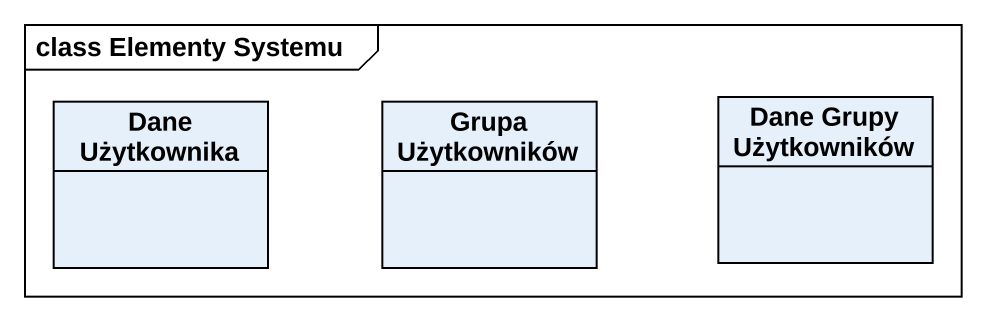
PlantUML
@startuml
mainframe class Elementy Systemu
hide circle
hide empty members
class "Dane Użytkownika" as Dane_Użytkownika
class "Grupa Użytkowników" as Grupa_Użytkowników
class "Dane Grupy Użytkowników" as Dane_Grupy_Użytkowników
@enduml
